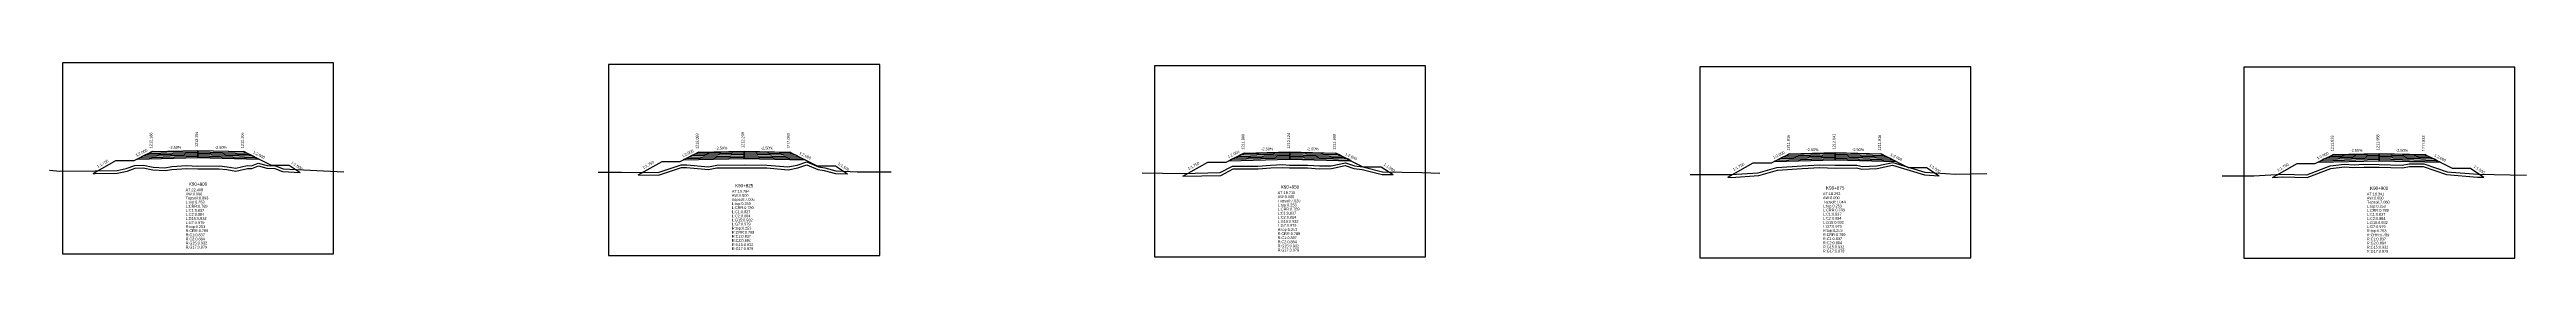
# Model space of a CAD drawing. Extents: x -7 to 78429, y 1189 to 1262.
# Drawn here: x 12606.5 to 12877.9, y 1200.5 to 1221.9 of the extents above; entities that cross this region are included whole.
import ezdxf
from ezdxf.enums import TextEntityAlignment as Align

# ---------------------------------------------------------------- set-up
doc = ezdxf.new("R2010")
doc.units = 0

msp = doc.modelspace()

# ---------------------------------------------------------------- linework, layer by layer
at = {"layer": 'A4_BORDER', "color": 7}
for points in [[(12607.915, 1200.905), (12637.615, 1200.905), (12637.615, 1221.905), (12607.915, 1221.905), (12607.915, 1200.905)], [(12667.764, 1200.737), (12697.464, 1200.737), (12697.464, 1221.737), (12667.764, 1221.737), (12667.764, 1200.737)], [(12727.574, 1200.589), (12757.274, 1200.589), (12757.274, 1221.589), (12727.574, 1221.589), (12727.574, 1200.589)], [(12787.325, 1200.478), (12817.025, 1200.478), (12817.025, 1221.478), (12787.325, 1221.478), (12787.325, 1200.478)], [(12846.927, 1200.451), (12876.627, 1200.451), (12876.627, 1221.451), (12846.927, 1221.451), (12846.927, 1200.451)]]:
    msp.add_lwpolyline(points, dxfattribs=at)
at = {"layer": 'CLEAR_GROUND', "color": 8}
for points in [[(12611.295, 1209.755), (12611.496, 1209.757), (12613.925, 1209.775), (12614.99, 1210.013), (12615.89, 1210.324), (12616.759, 1210.365), (12617.806, 1210.145), (12619.168, 1210.074), (12619.916, 1210.206), (12621.525, 1210.315), (12622.745, 1210.254), (12625.095, 1210.28), (12625.91, 1210.184), (12626.923, 1210.021), (12628.197, 1210.31), (12628.674, 1210.284), (12629.377, 1210.574), (12630.31, 1210.333), (12631.184, 1210.281), (12632.04, 1209.969), (12633.95, 1209.876)], [(12670.995, 1209.587), (12673.235, 1209.576), (12675.741, 1210.399), (12676.305, 1210.393), (12678.713, 1210.196), (12679.633, 1210.361), (12682.602, 1210.384), (12685.111, 1210.361), (12687.421, 1210.163), (12688.482, 1210.388), (12689.47, 1210.713), (12690.671, 1210.187), (12691.379, 1210.086), (12692.622, 1209.758), (12693.941, 1209.698)], [(12730.695, 1209.439), (12734.843, 1209.544), (12736.207, 1210.268), (12738.928, 1210.248), (12740.31, 1210.361), (12741.594, 1210.423), (12742.371, 1210.359), (12744.325, 1210.38), (12745.638, 1210.28), (12746.958, 1210.291), (12748.483, 1210.619), (12749.434, 1210.312), (12750.337, 1210.188), (12752.535, 1209.65), (12753.741, 1209.621)], [(12790.395, 1209.328), (12790.77, 1209.325), (12793.787, 1209.514), (12795.831, 1210.104), (12798.564, 1210.292), (12800.498, 1210.411), (12802.168, 1210.347), (12804.491, 1210.368), (12805.093, 1210.226), (12806.775, 1210.284), (12808.461, 1210.665), (12811.951, 1209.594), (12813.55, 1209.499)], [(12850.095, 1209.301), (12851.166, 1209.365), (12853.892, 1209.303), (12856.487, 1210.309), (12857.994, 1210.488), (12859.013, 1210.394), (12860.114, 1210.462), (12861.765, 1210.433), (12864.337, 1210.371), (12865.081, 1210.518), (12866.613, 1210.51), (12869.147, 1209.652), (12872.563, 1209.363), (12873.25, 1209.35)]]:
    msp.add_lwpolyline(points, dxfattribs=at)
at = {"layer": 'DESIGN_ROAD_TRIMMED', "color": 1}
for points in [[(12611.295, 1209.755), (12613.765, 1211.166), (12615.765, 1211.166), (12617.765, 1212.166), (12617.765, 1212.166), (12617.66, 1212.113), (12617.66, 1212.113), (12617.344, 1211.955), (12617.344, 1211.955), (12617.028, 1211.798), (12617.028, 1211.798), (12616.712, 1211.64), (12616.712, 1211.64), (12616.397, 1211.482), (12616.397, 1211.482), (12616.081, 1211.324), (12622.765, 1211.491), (12622.765, 1211.641), (12622.765, 1211.641), (12622.765, 1211.791), (12622.765, 1211.791), (12622.765, 1211.941), (12622.765, 1211.941), (12622.765, 1212.091), (12622.765, 1212.091), (12622.765, 1212.241), (12622.765, 1212.241), (12622.765, 1212.291), (12622.765, 1212.291), (12622.765, 1212.291), (12622.765, 1212.291), (12622.765, 1212.291), (12622.765, 1212.241), (12622.765, 1212.241), (12622.765, 1212.091), (12622.765, 1212.091), (12622.765, 1211.941), (12622.765, 1211.941), (12622.765, 1211.791), (12622.765, 1211.791), (12622.765, 1211.641), (12622.765, 1211.641), (12622.765, 1211.491), (12629.449, 1211.324), (12629.134, 1211.482), (12629.134, 1211.482), (12628.818, 1211.64), (12628.818, 1211.64), (12628.502, 1211.798), (12628.502, 1211.798), (12628.186, 1211.955), (12628.186, 1211.955), (12627.87, 1212.113), (12627.87, 1212.113), (12627.765, 1212.166), (12627.765, 1212.166), (12630.765, 1210.666), (12632.765, 1210.666), (12633.95, 1209.876)], [(12670.995, 1209.587), (12673.614, 1211.083), (12675.614, 1211.083), (12677.614, 1212.083), (12677.614, 1212.083), (12677.508, 1212.03), (12677.508, 1212.03), (12677.192, 1211.872), (12677.192, 1211.872), (12676.877, 1211.715), (12676.877, 1211.715), (12676.561, 1211.557), (12676.561, 1211.557), (12676.245, 1211.399), (12676.245, 1211.399), (12675.929, 1211.241), (12682.614, 1211.408), (12682.614, 1211.558), (12682.614, 1211.558), (12682.614, 1211.708), (12682.614, 1211.708), (12682.614, 1211.858), (12682.614, 1211.858), (12682.614, 1212.008), (12682.614, 1212.008), (12682.614, 1212.158), (12682.614, 1212.158), (12682.614, 1212.208), (12682.614, 1212.208), (12682.614, 1212.208), (12682.614, 1212.208), (12682.614, 1212.208), (12682.614, 1212.158), (12682.614, 1212.158), (12682.614, 1212.008), (12682.614, 1212.008), (12682.614, 1211.858), (12682.614, 1211.858), (12682.614, 1211.708), (12682.614, 1211.708), (12682.614, 1211.558), (12682.614, 1211.558), (12682.614, 1211.408), (12689.298, 1211.241), (12688.982, 1211.399), (12688.982, 1211.399), (12688.666, 1211.557), (12688.666, 1211.557), (12688.35, 1211.715), (12688.35, 1211.715), (12688.035, 1211.872), (12688.035, 1211.872), (12687.719, 1212.03), (12687.719, 1212.03), (12687.614, 1212.083), (12687.614, 1212.083), (12690.614, 1210.583), (12692.614, 1210.583), (12693.941, 1209.698)], [(12730.695, 1209.439), (12733.424, 1210.999), (12735.424, 1210.999), (12737.424, 1211.999), (12737.424, 1211.999), (12737.319, 1211.946), (12737.319, 1211.946), (12737.003, 1211.788), (12737.003, 1211.788), (12736.688, 1211.631), (12736.688, 1211.631), (12736.372, 1211.473), (12736.372, 1211.473), (12736.056, 1211.315), (12736.056, 1211.315), (12735.74, 1211.157), (12742.424, 1211.324), (12742.424, 1211.474), (12742.424, 1211.474), (12742.424, 1211.624), (12742.424, 1211.624), (12742.424, 1211.774), (12742.424, 1211.774), (12742.424, 1211.924), (12742.424, 1211.924), (12742.424, 1212.074), (12742.424, 1212.074), (12742.424, 1212.124), (12742.424, 1212.124), (12742.424, 1212.124), (12742.424, 1212.124), (12742.424, 1212.124), (12742.424, 1212.074), (12742.424, 1212.074), (12742.424, 1211.924), (12742.424, 1211.924), (12742.424, 1211.774), (12742.424, 1211.774), (12742.424, 1211.624), (12742.424, 1211.624), (12742.424, 1211.474), (12742.424, 1211.474), (12742.424, 1211.324), (12749.109, 1211.157), (12748.793, 1211.315), (12748.793, 1211.315), (12748.477, 1211.473), (12748.477, 1211.473), (12748.161, 1211.631), (12748.161, 1211.631), (12747.845, 1211.788), (12747.845, 1211.788), (12747.53, 1211.946), (12747.53, 1211.946), (12747.424, 1211.999), (12747.424, 1211.999), (12750.424, 1210.499), (12752.424, 1210.499), (12753.741, 1209.621)], [(12790.395, 1209.328), (12793.175, 1210.916), (12795.175, 1210.916), (12797.175, 1211.916), (12797.175, 1211.916), (12797.07, 1211.863), (12797.07, 1211.863), (12796.754, 1211.705), (12796.754, 1211.705), (12796.438, 1211.548), (12796.438, 1211.548), (12796.122, 1211.39), (12796.122, 1211.39), (12795.807, 1211.232), (12795.807, 1211.232), (12795.491, 1211.074), (12802.175, 1211.241), (12802.175, 1211.391), (12802.175, 1211.391), (12802.175, 1211.541), (12802.175, 1211.541), (12802.175, 1211.691), (12802.175, 1211.691), (12802.175, 1211.841), (12802.175, 1211.841), (12802.175, 1211.991), (12802.175, 1211.991), (12802.175, 1212.041), (12802.175, 1212.041), (12802.175, 1212.041), (12802.175, 1212.041), (12802.175, 1212.041), (12802.175, 1211.991), (12802.175, 1211.991), (12802.175, 1211.841), (12802.175, 1211.841), (12802.175, 1211.691), (12802.175, 1211.691), (12802.175, 1211.541), (12802.175, 1211.541), (12802.175, 1211.391), (12802.175, 1211.391), (12802.175, 1211.241), (12808.859, 1211.074), (12808.543, 1211.232), (12808.543, 1211.232), (12808.228, 1211.39), (12808.228, 1211.39), (12807.912, 1211.548), (12807.912, 1211.548), (12807.596, 1211.705), (12807.596, 1211.705), (12807.28, 1211.863), (12807.28, 1211.863), (12807.175, 1211.916), (12807.175, 1211.916), (12810.175, 1210.416), (12812.175, 1210.416), (12813.55, 1209.499)], [(12850.095, 1209.301), (12852.777, 1210.833), (12854.777, 1210.833), (12856.777, 1211.833), (12856.777, 1211.833), (12856.671, 1211.78), (12856.671, 1211.78), (12856.356, 1211.622), (12856.356, 1211.622), (12856.04, 1211.465), (12856.04, 1211.465), (12855.724, 1211.307), (12855.724, 1211.307), (12855.408, 1211.149), (12855.408, 1211.149), (12855.093, 1210.991), (12861.777, 1211.158), (12861.777, 1211.308), (12861.777, 1211.308), (12861.777, 1211.458), (12861.777, 1211.458), (12861.777, 1211.608), (12861.777, 1211.608), (12861.777, 1211.758), (12861.777, 1211.758), (12861.777, 1211.908), (12861.777, 1211.908), (12861.777, 1211.958), (12861.777, 1211.958), (12861.777, 1211.958), (12861.777, 1211.958), (12861.777, 1211.958), (12861.777, 1211.908), (12861.777, 1211.908), (12861.777, 1211.758), (12861.777, 1211.758), (12861.777, 1211.608), (12861.777, 1211.608), (12861.777, 1211.458), (12861.777, 1211.458), (12861.777, 1211.308), (12861.777, 1211.308), (12861.777, 1211.158), (12868.461, 1210.991), (12868.145, 1211.149), (12868.145, 1211.149), (12867.829, 1211.307), (12867.829, 1211.307), (12867.514, 1211.465), (12867.514, 1211.465), (12867.198, 1211.622), (12867.198, 1211.622), (12866.882, 1211.78), (12866.882, 1211.78), (12866.777, 1211.833), (12866.777, 1211.833), (12869.777, 1210.333), (12871.777, 1210.333), (12873.25, 1209.35)]]:
    msp.add_lwpolyline(points, dxfattribs=at)
at = {"layer": 'FINISHED_ROAD', "color": 2}
for points in [[(12613.765, 1211.166), (12615.765, 1211.166), (12617.765, 1212.166), (12617.765, 1212.166), (12622.765, 1212.291), (12627.765, 1212.166), (12627.765, 1212.166), (12630.765, 1210.666), (12632.765, 1210.666)], [(12673.614, 1211.083), (12675.614, 1211.083), (12677.614, 1212.083), (12677.614, 1212.083), (12682.614, 1212.208), (12687.614, 1212.083), (12687.614, 1212.083), (12690.614, 1210.583), (12692.614, 1210.583)], [(12733.424, 1210.999), (12735.424, 1210.999), (12737.424, 1211.999), (12737.424, 1211.999), (12742.424, 1212.124), (12747.424, 1211.999), (12747.424, 1211.999), (12750.424, 1210.499), (12752.424, 1210.499)], [(12793.175, 1210.916), (12795.175, 1210.916), (12797.175, 1211.916), (12797.175, 1211.916), (12802.175, 1212.041), (12807.175, 1211.916), (12807.175, 1211.916), (12810.175, 1210.416), (12812.175, 1210.416)], [(12852.777, 1210.833), (12854.777, 1210.833), (12856.777, 1211.833), (12856.777, 1211.833), (12861.777, 1211.958), (12866.777, 1211.833), (12866.777, 1211.833), (12869.777, 1210.333), (12871.777, 1210.333)]]:
    msp.add_lwpolyline(points, dxfattribs=at)
at = {"layer": 'LAYER_0', "color": 4}
for points in [[(12617.765, 1212.166), (12617.66, 1212.113), (12622.765, 1212.241), (12622.765, 1212.291)], [(12677.614, 1212.083), (12677.508, 1212.03), (12682.614, 1212.158), (12682.614, 1212.208)], [(12737.424, 1211.999), (12737.319, 1211.946), (12742.424, 1212.074), (12742.424, 1212.124)], [(12797.175, 1211.916), (12797.07, 1211.863), (12802.175, 1211.991), (12802.175, 1212.041)], [(12856.777, 1211.833), (12856.671, 1211.78), (12861.777, 1211.908), (12861.777, 1211.958)]]:
    msp.add_lwpolyline(points, dxfattribs=at)
at = {"layer": 'LAYER_1', "color": 4}
for points in [[(12617.66, 1212.113), (12617.344, 1211.955), (12622.765, 1212.091), (12622.765, 1212.241)], [(12677.508, 1212.03), (12677.192, 1211.872), (12682.614, 1212.008), (12682.614, 1212.158)], [(12737.319, 1211.946), (12737.003, 1211.788), (12742.424, 1211.924), (12742.424, 1212.074)], [(12797.07, 1211.863), (12796.754, 1211.705), (12802.175, 1211.841), (12802.175, 1211.991)], [(12856.671, 1211.78), (12856.356, 1211.622), (12861.777, 1211.758), (12861.777, 1211.908)]]:
    msp.add_lwpolyline(points, dxfattribs=at)
at = {"layer": 'LAYER_10', "color": 6}
for points in [[(12628.818, 1211.64), (12629.134, 1211.482), (12622.765, 1211.641), (12622.765, 1211.791)], [(12688.666, 1211.557), (12688.982, 1211.399), (12682.614, 1211.558), (12682.614, 1211.708)], [(12748.477, 1211.473), (12748.793, 1211.315), (12742.424, 1211.474), (12742.424, 1211.624)], [(12808.228, 1211.39), (12808.543, 1211.232), (12802.175, 1211.391), (12802.175, 1211.541)], [(12867.829, 1211.307), (12868.145, 1211.149), (12861.777, 1211.308), (12861.777, 1211.458)]]:
    msp.add_lwpolyline(points, dxfattribs=at)
at = {"layer": 'LAYER_11', "color": 6}
for points in [[(12629.134, 1211.482), (12629.449, 1211.324), (12622.765, 1211.491), (12622.765, 1211.641)], [(12688.982, 1211.399), (12689.298, 1211.241), (12682.614, 1211.408), (12682.614, 1211.558)], [(12748.793, 1211.315), (12749.109, 1211.157), (12742.424, 1211.324), (12742.424, 1211.474)], [(12808.543, 1211.232), (12808.859, 1211.074), (12802.175, 1211.241), (12802.175, 1211.391)], [(12868.145, 1211.149), (12868.461, 1210.991), (12861.777, 1211.158), (12861.777, 1211.308)]]:
    msp.add_lwpolyline(points, dxfattribs=at)
at = {"layer": 'LAYER_2', "color": 4}
for points in [[(12617.344, 1211.955), (12617.028, 1211.798), (12622.765, 1211.941), (12622.765, 1212.091)], [(12677.192, 1211.872), (12676.877, 1211.715), (12682.614, 1211.858), (12682.614, 1212.008)], [(12737.003, 1211.788), (12736.688, 1211.631), (12742.424, 1211.774), (12742.424, 1211.924)], [(12796.754, 1211.705), (12796.438, 1211.548), (12802.175, 1211.691), (12802.175, 1211.841)], [(12856.356, 1211.622), (12856.04, 1211.465), (12861.777, 1211.608), (12861.777, 1211.758)]]:
    msp.add_lwpolyline(points, dxfattribs=at)
at = {"layer": 'LAYER_3', "color": 4}
for points in [[(12617.028, 1211.798), (12616.712, 1211.64), (12622.765, 1211.791), (12622.765, 1211.941)], [(12676.877, 1211.715), (12676.561, 1211.557), (12682.614, 1211.708), (12682.614, 1211.858)], [(12736.688, 1211.631), (12736.372, 1211.473), (12742.424, 1211.624), (12742.424, 1211.774)], [(12796.438, 1211.548), (12796.122, 1211.39), (12802.175, 1211.541), (12802.175, 1211.691)], [(12856.04, 1211.465), (12855.724, 1211.307), (12861.777, 1211.458), (12861.777, 1211.608)]]:
    msp.add_lwpolyline(points, dxfattribs=at)
at = {"layer": 'LAYER_4', "color": 4}
for points in [[(12616.712, 1211.64), (12616.397, 1211.482), (12622.765, 1211.641), (12622.765, 1211.791)], [(12676.561, 1211.557), (12676.245, 1211.399), (12682.614, 1211.558), (12682.614, 1211.708)], [(12736.372, 1211.473), (12736.056, 1211.315), (12742.424, 1211.474), (12742.424, 1211.624)], [(12796.122, 1211.39), (12795.807, 1211.232), (12802.175, 1211.391), (12802.175, 1211.541)], [(12855.724, 1211.307), (12855.408, 1211.149), (12861.777, 1211.308), (12861.777, 1211.458)]]:
    msp.add_lwpolyline(points, dxfattribs=at)
at = {"layer": 'LAYER_5', "color": 4}
for points in [[(12616.397, 1211.482), (12616.081, 1211.324), (12622.765, 1211.491), (12622.765, 1211.641)], [(12676.245, 1211.399), (12675.929, 1211.241), (12682.614, 1211.408), (12682.614, 1211.558)], [(12736.056, 1211.315), (12735.74, 1211.157), (12742.424, 1211.324), (12742.424, 1211.474)], [(12795.807, 1211.232), (12795.491, 1211.074), (12802.175, 1211.241), (12802.175, 1211.391)], [(12855.408, 1211.149), (12855.093, 1210.991), (12861.777, 1211.158), (12861.777, 1211.308)]]:
    msp.add_lwpolyline(points, dxfattribs=at)
at = {"layer": 'LAYER_6', "color": 6}
for points in [[(12627.765, 1212.166), (12627.87, 1212.113), (12622.765, 1212.241), (12622.765, 1212.291)], [(12687.614, 1212.083), (12687.719, 1212.03), (12682.614, 1212.158), (12682.614, 1212.208)], [(12747.424, 1211.999), (12747.53, 1211.946), (12742.424, 1212.074), (12742.424, 1212.124)], [(12807.175, 1211.916), (12807.28, 1211.863), (12802.175, 1211.991), (12802.175, 1212.041)], [(12866.777, 1211.833), (12866.882, 1211.78), (12861.777, 1211.908), (12861.777, 1211.958)]]:
    msp.add_lwpolyline(points, dxfattribs=at)
at = {"layer": 'LAYER_7', "color": 6}
for points in [[(12627.87, 1212.113), (12628.186, 1211.955), (12622.765, 1212.091), (12622.765, 1212.241)], [(12687.719, 1212.03), (12688.035, 1211.872), (12682.614, 1212.008), (12682.614, 1212.158)], [(12747.53, 1211.946), (12747.845, 1211.788), (12742.424, 1211.924), (12742.424, 1212.074)], [(12807.28, 1211.863), (12807.596, 1211.705), (12802.175, 1211.841), (12802.175, 1211.991)], [(12866.882, 1211.78), (12867.198, 1211.622), (12861.777, 1211.758), (12861.777, 1211.908)]]:
    msp.add_lwpolyline(points, dxfattribs=at)
at = {"layer": 'LAYER_8', "color": 6}
for points in [[(12628.186, 1211.955), (12628.502, 1211.798), (12622.765, 1211.941), (12622.765, 1212.091)], [(12688.035, 1211.872), (12688.35, 1211.715), (12682.614, 1211.858), (12682.614, 1212.008)], [(12747.845, 1211.788), (12748.161, 1211.631), (12742.424, 1211.774), (12742.424, 1211.924)], [(12807.596, 1211.705), (12807.912, 1211.548), (12802.175, 1211.691), (12802.175, 1211.841)], [(12867.198, 1211.622), (12867.514, 1211.465), (12861.777, 1211.608), (12861.777, 1211.758)]]:
    msp.add_lwpolyline(points, dxfattribs=at)
at = {"layer": 'LAYER_9', "color": 6}
for points in [[(12628.502, 1211.798), (12628.818, 1211.64), (12622.765, 1211.791), (12622.765, 1211.941)], [(12688.35, 1211.715), (12688.666, 1211.557), (12682.614, 1211.708), (12682.614, 1211.858)], [(12748.161, 1211.631), (12748.477, 1211.473), (12742.424, 1211.624), (12742.424, 1211.774)], [(12807.912, 1211.548), (12808.228, 1211.39), (12802.175, 1211.541), (12802.175, 1211.691)], [(12867.514, 1211.465), (12867.829, 1211.307), (12861.777, 1211.458), (12861.777, 1211.608)]]:
    msp.add_lwpolyline(points, dxfattribs=at)
at = {"layer": 'NATURAL_GROUND', "color": 3}
for points in [[(12606.497, 1210.122), (12607.617, 1210.012), (12611.493, 1210.057), (12613.891, 1210.075), (12614.908, 1210.302), (12615.833, 1210.622), (12616.783, 1210.666), (12617.845, 1210.443), (12619.149, 1210.375), (12619.88, 1210.504), (12621.522, 1210.616), (12622.751, 1210.554), (12625.111, 1210.58), (12625.951, 1210.481), (12626.913, 1210.326), (12628.171, 1210.612), (12628.622, 1210.587), (12629.355, 1210.89), (12630.357, 1210.631), (12631.246, 1210.578), (12632.1, 1210.266), (12638.731, 1209.944)], [(12666.605, 1209.904), (12669.156, 1209.896), (12673.188, 1209.876), (12675.695, 1210.7), (12676.319, 1210.693), (12678.699, 1210.498), (12679.606, 1210.661), (12682.603, 1210.684), (12685.126, 1210.661), (12687.403, 1210.466), (12688.404, 1210.678), (12689.486, 1211.034), (12690.754, 1210.478), (12691.439, 1210.381), (12692.668, 1210.056), (12695.012, 1209.95), (12698.725, 1209.917)], [(12726.218, 1209.816), (12730.672, 1209.739), (12734.764, 1209.842), (12736.133, 1210.569), (12738.916, 1210.548), (12740.29, 1210.66), (12741.599, 1210.724), (12742.381, 1210.659), (12744.334, 1210.68), (12745.648, 1210.58), (12746.924, 1210.591), (12748.498, 1210.929), (12749.501, 1210.606), (12750.393, 1210.483), (12752.574, 1209.949), (12756.883, 1209.846), (12758.851, 1209.796)], [(12786.269, 1209.657), (12790.762, 1209.625), (12793.735, 1209.811), (12795.779, 1210.401), (12798.545, 1210.591), (12800.495, 1210.711), (12802.172, 1210.647), (12804.525, 1210.668), (12805.123, 1210.527), (12806.736, 1210.583), (12808.473, 1210.975), (12812.005, 1209.891), (12815.375, 1209.692), (12818.777, 1209.734)], [(12844.586, 1209.495), (12848.034, 1209.478), (12851.161, 1209.665), (12853.839, 1209.604), (12856.414, 1210.602), (12857.99, 1210.79), (12859.018, 1210.695), (12860.108, 1210.762), (12861.771, 1210.733), (12864.312, 1210.672), (12865.053, 1210.818), (12866.663, 1210.81), (12869.209, 1209.948), (12872.579, 1209.663), (12877.915, 1209.564)]]:
    msp.add_lwpolyline(points, dxfattribs=at)
at = {"layer": 'STRUCTURE_LEFT', "color": 4}
for points in [[(12617.765, 1212.166), (12617.66, 1212.113), (12617.66, 1212.113), (12617.344, 1211.955), (12617.344, 1211.955), (12617.028, 1211.798), (12617.028, 1211.798), (12616.712, 1211.64), (12616.712, 1211.64), (12616.397, 1211.482), (12616.397, 1211.482), (12616.081, 1211.324), (12622.765, 1211.491), (12622.765, 1211.641), (12622.765, 1211.641), (12622.765, 1211.791), (12622.765, 1211.791), (12622.765, 1211.941), (12622.765, 1211.941), (12622.765, 1212.091), (12622.765, 1212.091), (12622.765, 1212.241), (12622.765, 1212.241), (12622.765, 1212.291), (12622.765, 1212.291)], [(12677.614, 1212.083), (12677.508, 1212.03), (12677.508, 1212.03), (12677.192, 1211.872), (12677.192, 1211.872), (12676.877, 1211.715), (12676.877, 1211.715), (12676.561, 1211.557), (12676.561, 1211.557), (12676.245, 1211.399), (12676.245, 1211.399), (12675.929, 1211.241), (12682.614, 1211.408), (12682.614, 1211.558), (12682.614, 1211.558), (12682.614, 1211.708), (12682.614, 1211.708), (12682.614, 1211.858), (12682.614, 1211.858), (12682.614, 1212.008), (12682.614, 1212.008), (12682.614, 1212.158), (12682.614, 1212.158), (12682.614, 1212.208), (12682.614, 1212.208)], [(12737.424, 1211.999), (12737.319, 1211.946), (12737.319, 1211.946), (12737.003, 1211.788), (12737.003, 1211.788), (12736.688, 1211.631), (12736.688, 1211.631), (12736.372, 1211.473), (12736.372, 1211.473), (12736.056, 1211.315), (12736.056, 1211.315), (12735.74, 1211.157), (12742.424, 1211.324), (12742.424, 1211.474), (12742.424, 1211.474), (12742.424, 1211.624), (12742.424, 1211.624), (12742.424, 1211.774), (12742.424, 1211.774), (12742.424, 1211.924), (12742.424, 1211.924), (12742.424, 1212.074), (12742.424, 1212.074), (12742.424, 1212.124), (12742.424, 1212.124)], [(12797.175, 1211.916), (12797.07, 1211.863), (12797.07, 1211.863), (12796.754, 1211.705), (12796.754, 1211.705), (12796.438, 1211.548), (12796.438, 1211.548), (12796.122, 1211.39), (12796.122, 1211.39), (12795.807, 1211.232), (12795.807, 1211.232), (12795.491, 1211.074), (12802.175, 1211.241), (12802.175, 1211.391), (12802.175, 1211.391), (12802.175, 1211.541), (12802.175, 1211.541), (12802.175, 1211.691), (12802.175, 1211.691), (12802.175, 1211.841), (12802.175, 1211.841), (12802.175, 1211.991), (12802.175, 1211.991), (12802.175, 1212.041), (12802.175, 1212.041)], [(12856.777, 1211.833), (12856.671, 1211.78), (12856.671, 1211.78), (12856.356, 1211.622), (12856.356, 1211.622), (12856.04, 1211.465), (12856.04, 1211.465), (12855.724, 1211.307), (12855.724, 1211.307), (12855.408, 1211.149), (12855.408, 1211.149), (12855.093, 1210.991), (12861.777, 1211.158), (12861.777, 1211.308), (12861.777, 1211.308), (12861.777, 1211.458), (12861.777, 1211.458), (12861.777, 1211.608), (12861.777, 1211.608), (12861.777, 1211.758), (12861.777, 1211.758), (12861.777, 1211.908), (12861.777, 1211.908), (12861.777, 1211.958), (12861.777, 1211.958)]]:
    msp.add_lwpolyline(points, dxfattribs=at)
at = {"layer": 'STRUCTURE_RIGHT', "color": 6}
for points in [[(12622.765, 1212.291), (12622.765, 1212.291), (12622.765, 1212.241), (12622.765, 1212.241), (12622.765, 1212.091), (12622.765, 1212.091), (12622.765, 1211.941), (12622.765, 1211.941), (12622.765, 1211.791), (12622.765, 1211.791), (12622.765, 1211.641), (12622.765, 1211.641), (12622.765, 1211.491), (12629.449, 1211.324), (12629.134, 1211.482), (12629.134, 1211.482), (12628.818, 1211.64), (12628.818, 1211.64), (12628.502, 1211.798), (12628.502, 1211.798), (12628.186, 1211.955), (12628.186, 1211.955), (12627.87, 1212.113), (12627.87, 1212.113), (12627.765, 1212.166)], [(12682.614, 1212.208), (12682.614, 1212.208), (12682.614, 1212.158), (12682.614, 1212.158), (12682.614, 1212.008), (12682.614, 1212.008), (12682.614, 1211.858), (12682.614, 1211.858), (12682.614, 1211.708), (12682.614, 1211.708), (12682.614, 1211.558), (12682.614, 1211.558), (12682.614, 1211.408), (12689.298, 1211.241), (12688.982, 1211.399), (12688.982, 1211.399), (12688.666, 1211.557), (12688.666, 1211.557), (12688.35, 1211.715), (12688.35, 1211.715), (12688.035, 1211.872), (12688.035, 1211.872), (12687.719, 1212.03), (12687.719, 1212.03), (12687.614, 1212.083)], [(12742.424, 1212.124), (12742.424, 1212.124), (12742.424, 1212.074), (12742.424, 1212.074), (12742.424, 1211.924), (12742.424, 1211.924), (12742.424, 1211.774), (12742.424, 1211.774), (12742.424, 1211.624), (12742.424, 1211.624), (12742.424, 1211.474), (12742.424, 1211.474), (12742.424, 1211.324), (12749.109, 1211.157), (12748.793, 1211.315), (12748.793, 1211.315), (12748.477, 1211.473), (12748.477, 1211.473), (12748.161, 1211.631), (12748.161, 1211.631), (12747.845, 1211.788), (12747.845, 1211.788), (12747.53, 1211.946), (12747.53, 1211.946), (12747.424, 1211.999)], [(12802.175, 1212.041), (12802.175, 1212.041), (12802.175, 1211.991), (12802.175, 1211.991), (12802.175, 1211.841), (12802.175, 1211.841), (12802.175, 1211.691), (12802.175, 1211.691), (12802.175, 1211.541), (12802.175, 1211.541), (12802.175, 1211.391), (12802.175, 1211.391), (12802.175, 1211.241), (12808.859, 1211.074), (12808.543, 1211.232), (12808.543, 1211.232), (12808.228, 1211.39), (12808.228, 1211.39), (12807.912, 1211.548), (12807.912, 1211.548), (12807.596, 1211.705), (12807.596, 1211.705), (12807.28, 1211.863), (12807.28, 1211.863), (12807.175, 1211.916)], [(12861.777, 1211.958), (12861.777, 1211.958), (12861.777, 1211.908), (12861.777, 1211.908), (12861.777, 1211.758), (12861.777, 1211.758), (12861.777, 1211.608), (12861.777, 1211.608), (12861.777, 1211.458), (12861.777, 1211.458), (12861.777, 1211.308), (12861.777, 1211.308), (12861.777, 1211.158), (12868.461, 1210.991), (12868.145, 1211.149), (12868.145, 1211.149), (12867.829, 1211.307), (12867.829, 1211.307), (12867.514, 1211.465), (12867.514, 1211.465), (12867.198, 1211.622), (12867.198, 1211.622), (12866.882, 1211.78), (12866.882, 1211.78), (12866.777, 1211.833)]]:
    msp.add_lwpolyline(points, dxfattribs=at)

# ---------------------------------------------------------------- texts
at = {"layer": 'INFO_TEXT'}
for s, p in [('AT:22.408', (12621.415, 1207.805)), ('AT:19.784', (12681.264, 1207.637)), ('AW:0.000', (12621.415, 1207.355)), ('Topsoil:6.893', (12621.415, 1206.905)), ('L:top:0.253', (12621.415, 1206.455)), ('L:CRR:0.789', (12621.415, 1206.005)), ('L:C1:0.837', (12621.415, 1205.555)), ('L:C2:0.884', (12621.415, 1205.105)), ('AW:0.000', (12681.264, 1207.187)), ('Topsoil:7.005', (12681.264, 1206.737)), ('L:top:0.253', (12681.264, 1206.287)), ('L:CRR:0.789', (12681.264, 1205.837)), ('L:C1:0.837', (12681.264, 1205.387)), ('L:C2:0.884', (12681.264, 1204.937)), ('AT:19.715', (12741.074, 1207.489)), ('AW:0.000', (12741.074, 1207.039)), ('Topsoil:7.020', (12741.074, 1206.589)), ('L:top:0.253', (12741.074, 1206.139)), ('L:CRR:0.789', (12741.074, 1205.689)), ('L:C1:0.837', (12741.074, 1205.239)), ('AT:18.292', (12800.825, 1207.378)), ('AW:0.000', (12800.825, 1206.928)), ('Topsoil:7.044', (12800.825, 1206.478)), ('L:top:0.253', (12800.825, 1206.028)), ('L:CRR:0.789', (12800.825, 1205.578)), ('L:C1:0.837', (12800.825, 1205.128)), ('AT:18.341', (12860.427, 1207.351)), ('AW:0.000', (12860.427, 1206.901)), ('Topsoil:7.060', (12860.427, 1206.451)), ('L:top:0.253', (12860.427, 1206.001)), ('L:CRR:0.789', (12860.427, 1205.551)), ('L:C1:0.837', (12860.427, 1205.101)), ('L:G15:0.932', (12621.415, 1204.655)), ('L:G7:0.979', (12621.415, 1204.205)), ('R:top:0.253', (12621.415, 1203.755)), ('R:CRR:0.789', (12621.415, 1203.305)), ('R:C1:0.837', (12621.415, 1202.855)), ('R:C2:0.884', (12621.415, 1202.405)), ('L:G15:0.932', (12681.264, 1204.487)), ('L:G7:0.979', (12681.264, 1204.037)), ('R:top:0.253', (12681.264, 1203.587)), ('R:CRR:0.789', (12681.264, 1203.137)), ('R:C1:0.837', (12681.264, 1202.687)), ('R:C2:0.884', (12681.264, 1202.237)), ('L:C2:0.884', (12741.074, 1204.789)), ('L:G15:0.932', (12741.074, 1204.339)), ('L:G7:0.979', (12741.074, 1203.889)), ('R:top:0.253', (12741.074, 1203.439)), ('R:CRR:0.789', (12741.074, 1202.989)), ('R:C1:0.837', (12741.074, 1202.539)), ('R:C2:0.884', (12741.074, 1202.089)), ('L:C2:0.884', (12800.825, 1204.678)), ('L:G15:0.932', (12800.825, 1204.228)), ('L:G7:0.979', (12800.825, 1203.778)), ('R:top:0.253', (12800.825, 1203.328)), ('R:CRR:0.789', (12800.825, 1202.878)), ('R:C1:0.837', (12800.825, 1202.428)), ('L:C2:0.884', (12860.427, 1204.651)), ('L:G15:0.932', (12860.427, 1204.201)), ('L:G7:0.979', (12860.427, 1203.751)), ('R:top:0.253', (12860.427, 1203.301)), ('R:CRR:0.789', (12860.427, 1202.851)), ('R:C1:0.837', (12860.427, 1202.401)), ('R:G15:0.932', (12621.415, 1201.955)), ('R:G17:0.979', (12621.415, 1201.505)), ('R:G15:0.932', (12681.264, 1201.787)), ('R:G17:0.979', (12681.264, 1201.337)), ('R:G15:0.932', (12741.074, 1201.639)), ('R:G17:0.979', (12741.074, 1201.189)), ('R:C2:0.884', (12800.825, 1201.978)), ('R:G15:0.932', (12800.825, 1201.528)), ('R:G17:0.979', (12800.825, 1201.078)), ('R:C2:0.884', (12860.427, 1201.951)), ('R:G15:0.932', (12860.427, 1201.501)), ('R:G17:0.979', (12860.427, 1201.051))]:
    msp.add_text(s, height=0.3, dxfattribs=at).set_placement(p)
at = {"layer": 'LEFT_TEXT_H'}
for s, p in [('1212.166', (12617.765, 1212.526)), ('1212.083', (12677.614, 1212.443)), ('1211.999', (12737.424, 1212.359)), ('1211.916', (12797.175, 1212.276)), ('1211.833', (12856.777, 1212.193))]:
    msp.add_text(s, height=0.3, rotation=90, dxfattribs=at).set_placement(p)
at = {"layer": 'POINT_TEXT_H'}
for s, p in [('1212.291', (12622.765, 1212.651)), ('1212.208', (12682.614, 1212.568)), ('1212.124', (12742.424, 1212.484)), ('1212.041', (12802.175, 1212.401)), ('1211.958', (12861.777, 1212.318))]:
    msp.add_text(s, height=0.3, rotation=90, dxfattribs=at).set_placement(p)
at = {"layer": 'RIGHT_TEXT_H'}
for s, p in [('1212.166', (12627.765, 1212.526)), ('1212.083', (12687.614, 1212.443)), ('1211.999', (12747.424, 1212.359)), ('1211.916', (12807.175, 1212.276)), ('1211.833', (12866.777, 1212.193))]:
    msp.add_text(s, height=0.3, rotation=90, dxfattribs=at).set_placement(p)
at = {"layer": 'SLOPE_left'}
for s, rotation, p in [('1:1.750', 29.745, (12612.441, 1210.617)), ('1:2.000', 26.565, (12616.685, 1211.827)), ('1:1.750', 29.745, (12672.215, 1210.491)), ('1:2.000', 26.565, (12676.533, 1211.744)), ('1:1.750', 29.745, (12731.971, 1210.376)), ('1:2.000', 26.565, (12736.344, 1211.66)), ('1:1.750', 29.745, (12791.696, 1210.278)), ('1:2.000', 26.565, (12796.094, 1211.577)), ('1:1.750', 29.745, (12851.347, 1210.223)), ('1:2.000', 26.565, (12855.696, 1211.494))]:
    msp.add_text(s, height=0.3, rotation=rotation, dxfattribs=at).set_placement(p, align=Align.BOTTOM_CENTER)
at = {"layer": 'SLOPE_right'}
for s, rotation, p in [('1:2.000', -26.565, (12629.346, 1211.577)), ('1:1.500', -33.69, (12633.458, 1210.421)), ('1:2.000', -26.565, (12689.194, 1211.494)), ('1:1.500', -33.69, (12693.377, 1210.29)), ('1:2.000', -26.565, (12749.005, 1211.41)), ('1:1.500', -33.69, (12753.183, 1210.21)), ('1:2.000', -26.565, (12808.755, 1211.327)), ('1:1.500', -33.69, (12812.962, 1210.107)), ('1:2.000', -26.565, (12868.357, 1211.244)), ('1:1.500', -33.69, (12872.613, 1209.992))]:
    msp.add_text(s, height=0.3, rotation=rotation, dxfattribs=at).set_placement(p, align=Align.BOTTOM_CENTER)
at = {"layer": 'SLOPE_TEXT'}
for p in [(12620.265, 1212.468), (12625.265, 1212.468), (12680.114, 1212.386), (12685.114, 1212.386), (12739.924, 1212.302), (12744.924, 1212.302), (12799.675, 1212.218), (12804.675, 1212.218), (12859.277, 1212.136), (12864.277, 1212.136)]:
    msp.add_text('-2.50%', height=0.3, dxfattribs=at).set_placement(p, align=Align.CENTER)
at = {"layer": 'STATION_TITLE'}
for s, p in [('K90+800', (12622.765, 1208.405)), ('K90+825', (12682.614, 1208.237)), ('K90+850', (12742.424, 1208.089)), ('K90+875', (12802.175, 1207.978)), ('K90+900', (12861.777, 1207.951))]:
    msp.add_text(s, height=0.36, dxfattribs=at).set_placement(p, align=Align.CENTER)

doc.saveas('drawing.dxf')
